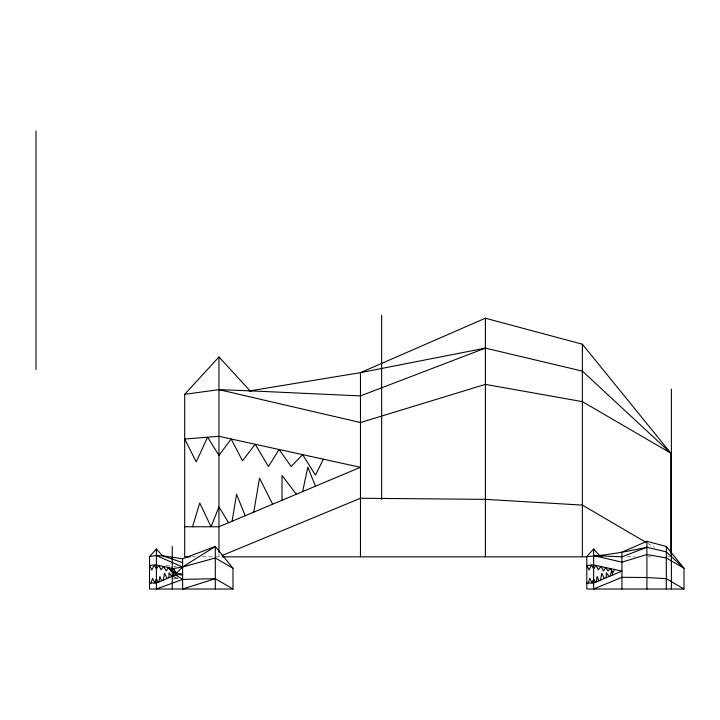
<?xml version="1.0" encoding="UTF-8"?>
<svg xmlns="http://www.w3.org/2000/svg" width="720" height="720" viewBox="0 0 720 720"><rect width="100%" height="100%" fill="white"/><g stroke="black" fill="none" stroke-linecap="round" stroke-linejoin="round"><path stroke-width="0.54" stroke-dasharray="3.6 2.7" d="M173.133 578.322L175.23 577.44L173.979 574.317M192.429 556.839L195.75 556.839M202.383 556.839L221.211 556.839M627.147 556.839L634.986 556.839M648.414 556.839L650.655 556.839M667.449 556.839L669.681 556.839M166.23 565.695L172.782 566.217M173.871 566.307L176.058 566.478M174.186 578.439L178.398 578.925M175.095 577.368L178.317 578.25M647.73 543.339L654.462 547.272M218.961 553.491L218.961 556.839"/><path stroke-width="1.08" d="M159.021 581.904L159.912 576.495L161.64 580.797M232.074 521.235L236.556 494.226L245.187 515.727M596.25 581.904L597.15 576.495L598.878 580.797M163.35 580.077L164.511 573.282L167.13 578.493M253.746 512.136L259.551 478.143L272.619 504.207M600.588 580.077L601.749 573.282L604.368 578.493M173.133 575.973L174.168 571.086L175.698 574.893L182.61 579.411L215.307 578.673L232.992 589.023L232.992 568.278L215.307 546.489L182.61 558.81L162.612 555.822L156.393 555.579L149.544 556.524L149.544 589.023L232.992 589.023M173.556 576.315L173.979 574.317M302.643 491.598L307.809 467.163L315.459 486.216M610.371 575.973L611.397 571.086L612.927 574.893M151.119 583.002L152.55 578.25L154.809 583.002L156.393 579.042L158.319 582.192M192.573 526.752L199.728 502.983L211.041 526.752L218.961 506.925L228.582 522.711M588.357 583.002L589.788 578.25L592.047 583.002L593.631 579.042L595.557 582.192M175.662 574.749L176.526 573.003L182.61 566.991L215.307 546.489L215.307 589.023M323.37 459.189L315.459 475.146L302.643 454.653L291.159 466.506L279.117 449.496L268.443 466.506L255.195 444.258L242.496 460.827L231.174 439.002L218.961 455.373L207.594 437.22L196.218 461.871L184.698 439.002L218.961 436.329L360.459 467.307L218.961 526.752L184.698 526.752M614.511 569.493L612.927 572.679L610.371 568.584L608.067 570.951L605.664 567.549L603.531 570.951L600.876 566.505L598.338 569.817L596.07 565.452L593.631 568.728L591.354 565.092L589.086 570.024L586.782 565.452L593.631 564.921L621.927 571.113L593.631 583.002L586.782 583.002M180.765 575.109L182.61 574.335L173.133 572.265L168.426 567.549L166.293 570.951L163.638 566.505L161.1 569.817L158.841 565.452L156.393 568.728L154.125 565.092L151.848 570.024L149.544 565.452L156.393 564.921L173.133 568.584L182.61 566.991L215.307 557.982L232.992 568.278M190.224 556.839L184.698 556.839L184.698 394.335L218.961 356.931L250.038 390.843L360.459 395.919L485.37 348.111L582.372 371.106L670.806 453.15L670.806 553.491M149.544 556.524L156.393 549.036L162.612 555.822L182.61 562.626M586.782 556.524L593.631 549.036L599.85 555.822L621.927 556.839L646.911 547.272L666.315 551.871L684 568.278L684 589.023L586.782 589.023L586.782 556.524C607.014 555.372 627.003 551.421 646.911 547.272M168.426 567.549L170.838 570.951L173.133 568.584L176.526 573.003L175.698 572.679L173.133 568.584M175.032 571.212L173.133 572.265L170.838 570.951M218.961 389.637L360.459 422.541L485.37 384.39L582.372 401.634L670.806 453.15L582.372 344.205L485.37 318.222L360.459 372.645L250.038 390.843L218.961 389.637L184.698 394.335M593.631 555.579L621.927 562.158L646.911 554.526L666.315 557.982L684 568.278L666.315 546.489L646.911 541.296L621.927 552.177L621.927 589.023M222.057 555.552L360.459 498.258L485.37 499.356L582.372 505.098L645.813 542.214M182.61 579.411L156.393 589.023L156.393 549.036M215.307 578.673L182.61 589.023L182.61 558.81M485.37 348.111L360.459 372.645L360.459 556.839M182.61 574.335L175.698 574.893L156.393 583.002L149.544 583.002M222.336 556.839L586.845 556.839M249.282 390.987L251.532 391.086M599.076 555.822L602.343 555.966M156.393 555.579L182.61 566.991M684 589.023L666.315 578.673L646.911 577.521L621.927 577.305L593.631 589.023L593.631 549.036M609.111 576.495L606.24 572.76L606.24 577.701M296.379 494.226L282.015 475.542L282.015 500.256M171.882 576.495L169.002 572.76L169.002 577.701M671.382 389.115L671.382 589.023M666.315 546.489L666.315 589.023M646.911 541.296L646.911 589.023M582.372 344.205L582.372 556.839M485.37 318.222L485.37 556.839M381.654 315.162L381.654 499.356M218.961 356.931L218.961 552.375M172.251 546.489L172.251 589.023M36 130.977L36 369.594"/></g></svg>
